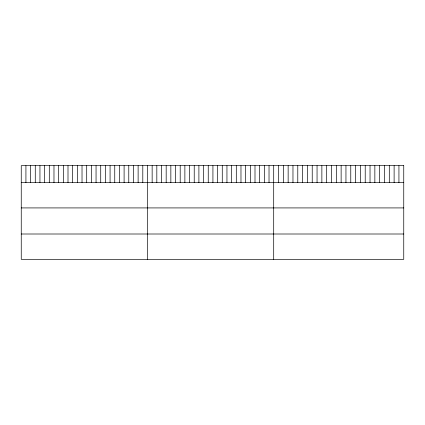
<?xml version="1.0" encoding="UTF-8"?>
<svg xmlns="http://www.w3.org/2000/svg" width="425" height="425" viewBox="0 0 425 425"><rect width="100%" height="100%" fill="white"/><g stroke="black" fill="none" stroke-linecap="round" stroke-linejoin="round"><path stroke-width="0.64" d="M21.25 182.607L403.75 182.607M21.25 207.921L403.75 207.921M21.25 234.005L403.75 234.005M398.932 165.681L398.932 182.607M394.118 165.681L394.118 182.607M389.3 165.681L389.3 182.607M384.482 165.681L384.482 182.607M379.668 165.681L379.668 182.607M374.85 165.681L374.85 182.607M370.032 165.681L370.032 182.607M365.218 165.681L365.218 182.607M360.4 165.681L360.4 182.607M355.582 165.681L355.582 182.607M350.768 165.681L350.768 182.607M345.95 165.681L345.95 182.607M341.132 165.681L341.132 182.607M336.318 165.681L336.318 182.607M331.5 165.681L331.5 182.607M326.682 165.681L326.682 182.607M321.868 165.681L321.868 182.607M317.05 165.681L317.05 182.607M312.232 165.681L312.232 182.607M307.418 165.681L307.418 182.607M302.6 165.681L302.6 182.607M297.782 165.681L297.782 182.607M292.968 165.681L292.968 182.607M288.15 165.681L288.15 182.607M283.332 165.681L283.332 182.607M278.518 165.681L278.518 182.607M273.7 165.681L273.7 259.319M269.025 165.681L269.025 182.607M264.35 165.681L264.35 182.607M259.675 165.681L259.675 182.607M255 165.681L255 182.607M250.325 165.681L250.325 182.607M245.65 165.681L245.65 182.607M240.975 165.681L240.975 182.607M236.3 165.681L236.3 182.607M231.625 165.681L231.625 182.607M226.95 165.681L226.95 182.607M222.275 165.681L222.275 182.607M217.6 165.681L217.6 182.607M212.925 165.681L212.925 182.607M208.25 165.681L208.25 182.607M203.575 165.681L203.575 182.607M198.9 165.681L198.9 182.607M194.225 165.681L194.225 182.607M189.55 165.681L189.55 182.607M184.875 165.681L184.875 182.607M180.2 165.681L180.2 182.607M175.525 165.681L175.525 182.607M170.85 165.681L170.85 182.607M166.175 165.681L166.175 182.607M161.5 165.681L161.5 182.607M156.825 165.681L156.825 182.607M152.15 165.681L152.15 182.607M147.475 165.681L147.475 259.319M142.8 165.681L142.8 182.607M138.125 165.681L138.125 182.607M133.45 165.681L133.45 182.607M128.775 165.681L128.775 182.607M124.1 165.681L124.1 182.607M119.425 165.681L119.425 182.607M114.75 165.681L114.75 182.607M110.075 165.681L110.075 182.607M105.4 165.681L105.4 182.607M100.725 165.681L100.725 182.607M96.05 165.681L96.05 182.607M91.375 165.681L91.375 182.607M86.7 165.681L86.7 182.607M82.025 165.681L82.025 182.607M77.35 165.681L77.35 182.607M72.675 165.681L72.675 182.607M68 165.681L68 182.607M63.325 165.681L63.325 182.607M58.65 165.681L58.65 182.607M53.975 165.681L53.975 182.607M49.3 165.681L49.3 182.607M44.625 165.681L44.625 182.607M39.95 165.681L39.95 182.607M35.275 165.681L35.275 182.607M30.6 165.681L30.6 182.607M25.925 165.681L25.925 182.607M403.75 165.681L21.25 165.681L21.25 259.319L403.75 259.319L403.75 165.681"/></g></svg>
